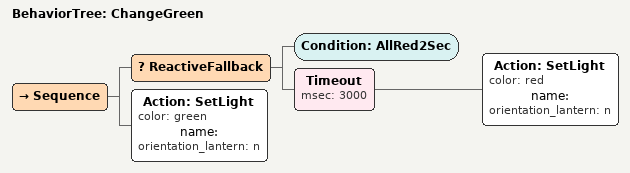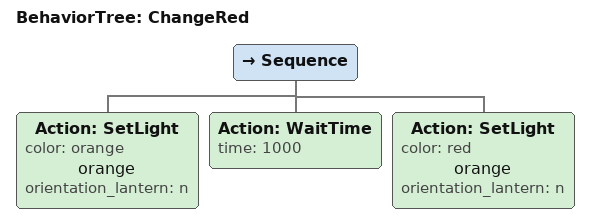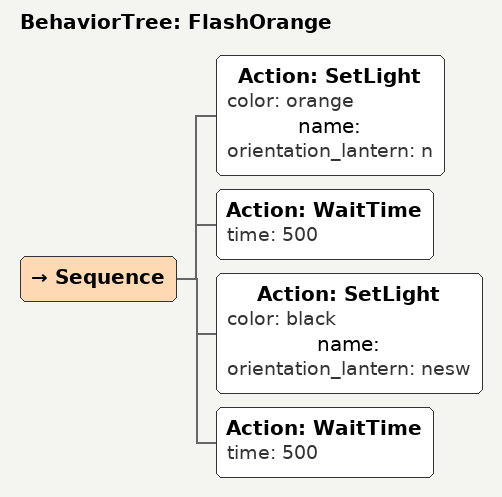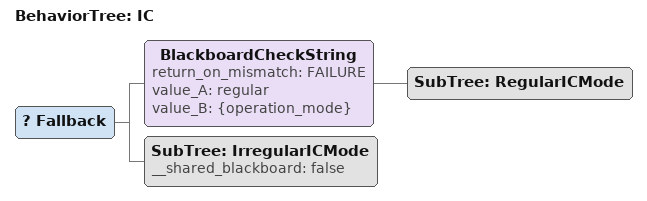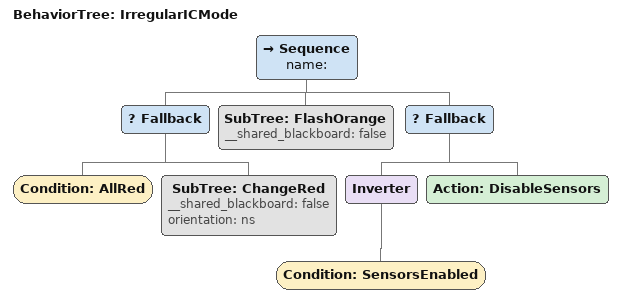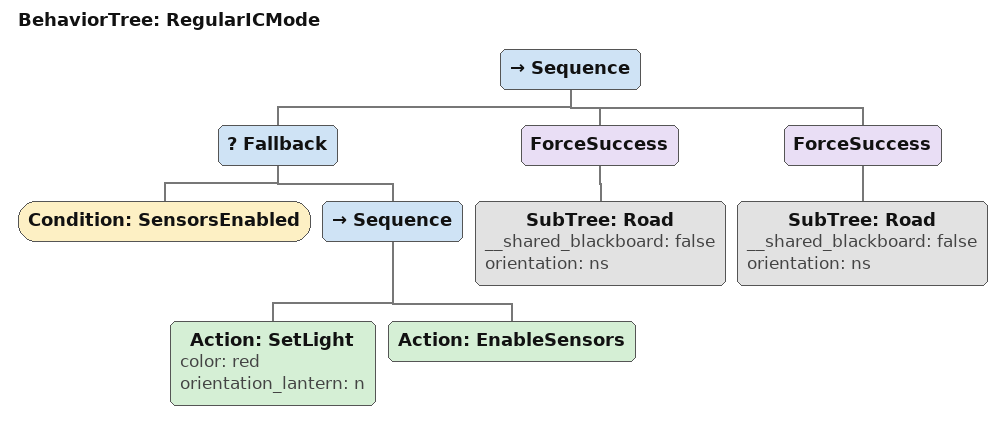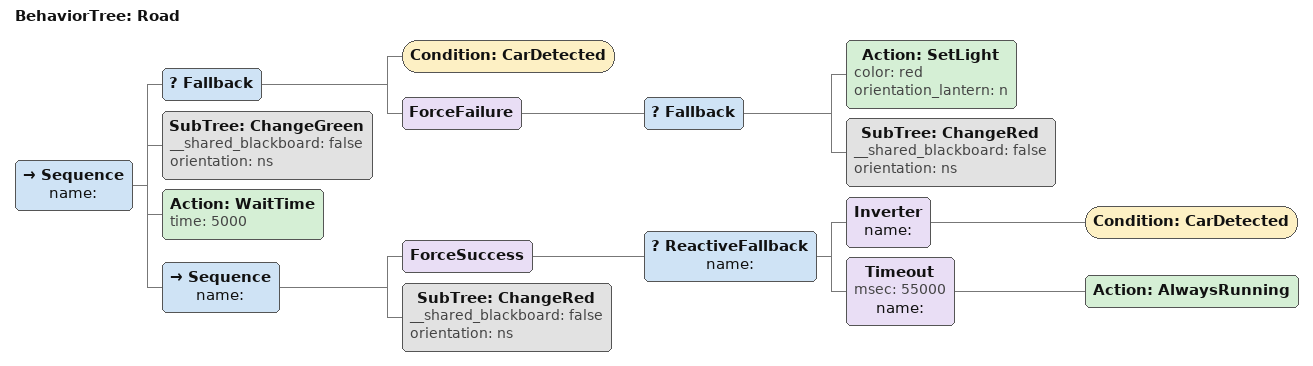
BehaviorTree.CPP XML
<?xml version="1.0"?>
<root main_tree_to_execute="IC">
    <BehaviorTree ID="ChangeGreen">
        <Sequence>
            <ReactiveFallback>
                <Condition ID="AllRed2Sec"/>
                <Timeout msec="3000">
                    <Action ID="SetLight" color="red" name="" orientation_lantern="n"/>
                </Timeout>
            </ReactiveFallback>
            <Action ID="SetLight" color="green" name="" orientation_lantern="n"/>
        </Sequence>
    </BehaviorTree>
    <BehaviorTree ID="ChangeRed">
        <Sequence>
            <Action ID="SetLight" color="orange" name="orange" orientation_lantern="n"/>
            <Action ID="WaitTime" time="1000"/>
            <Action ID="SetLight" color="red" name="orange" orientation_lantern="n"/>
        </Sequence>
    </BehaviorTree>
    <BehaviorTree ID="FlashOrange">
        <Sequence>
            <Action ID="SetLight" color="orange" name="" orientation_lantern="n"/>
            <Action ID="WaitTime" time="500"/>
            <Action ID="SetLight" color="black" name="" orientation_lantern="nesw"/>
            <Action ID="WaitTime" time="500"/>
        </Sequence>
    </BehaviorTree>
    <BehaviorTree ID="IC">
        <Fallback>
            <BlackboardCheckString return_on_mismatch="FAILURE" value_A="regular" value_B="{operation_mode}">
                <SubTree ID="RegularICMode"/>
            </BlackboardCheckString>
            <SubTree ID="IrregularICMode" __shared_blackboard="false"/>
        </Fallback>
    </BehaviorTree>
    <BehaviorTree ID="IrregularICMode">
        <Sequence name="">
            <Fallback>
                <Condition ID="AllRed"/>
                <SubTree ID="ChangeRed" __shared_blackboard="false" orientation="ns"/>
            </Fallback>
            <SubTree ID="FlashOrange" __shared_blackboard="false"/>
            <Fallback>
                <Inverter>
                    <Condition ID="SensorsEnabled"/>
                </Inverter>
                <Action ID="DisableSensors"/>
            </Fallback>
        </Sequence>
    </BehaviorTree>
    <BehaviorTree ID="RegularICMode">
        <Sequence>
            <Fallback>
                <Condition ID="SensorsEnabled"/>
                <Sequence>
                    <Action ID="SetLight" color="red" orientation_lantern="n"/>
                    <Action ID="EnableSensors"/>
                </Sequence>
            </Fallback>
            <ForceSuccess>
                <SubTree ID="Road" __shared_blackboard="false" orientation="ns"/>
            </ForceSuccess>
            <ForceSuccess>
                <SubTree ID="Road" __shared_blackboard="false" orientation="ns"/>
            </ForceSuccess>
        </Sequence>
    </BehaviorTree>
    <BehaviorTree ID="Road">
        <Sequence name="">
            <Fallback>
                <Condition ID="CarDetected"/>
                <ForceFailure>
                    <Fallback>
                        <Action ID="SetLight" color="red" orientation_lantern="n"/>
                        <SubTree ID="ChangeRed" __shared_blackboard="false" orientation="ns"/>
                    </Fallback>
                </ForceFailure>
            </Fallback>
            <SubTree ID="ChangeGreen" __shared_blackboard="false" orientation="ns"/>
            <Action ID="WaitTime" time="5000"/>
            <Sequence name="">
                <ForceSuccess>
                    <ReactiveFallback name="">
                        <Inverter name="">
                            <Condition ID="CarDetected"/>
                        </Inverter>
                        <Timeout msec="55000" name="">
                            <Action ID="AlwaysRunning"/>
                        </Timeout>
                    </ReactiveFallback>
                </ForceSuccess>
                <SubTree ID="ChangeRed" __shared_blackboard="false" orientation="ns"/>
            </Sequence>
        </Sequence>
    </BehaviorTree>
</root>
